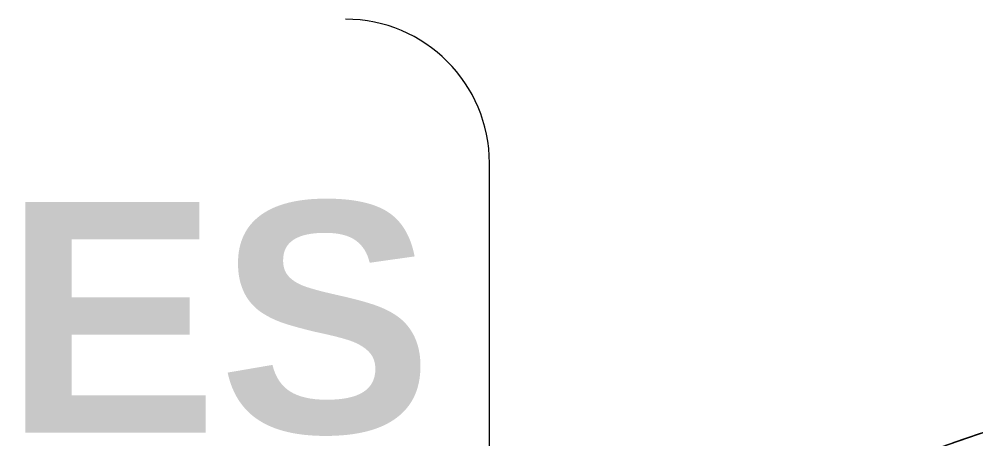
# Model space of a CAD drawing. Header units: metres. Extents: x -2477 to -2300, y 3875 to 4051.
# Drawn here: x -2386.419 to -2383.097, y 3979.218 to 3980.674 of the extents above; entities that cross this region are included whole.
import ezdxf

# ---------------------------------------------------------------- set-up
doc = ezdxf.new("R2010")
doc.units = ezdxf.units.M
doc.linetypes.add('Grid Line', pattern=[0.021, 0.012, -0.003, 0.003, -0.003])
doc.linetypes.add('Overhead', pattern=[0.004, 0.0025, -0.0015])
for name, color, linetype, lineweight in [('A-DETL', 90, 'Continuous', 13), ('A-FLOR', 192, 'Continuous', 5), ('A-FLOR-OVHD', 1, 'Overhead', 5), ('A-WALL', 113, 'Continuous', 5), ('G-ANNO-TEXT', 231, 'Continuous', 5), ('S-GRID', 1, 'Continuous', 5)]:
    doc.layers.add(name, color=color, linetype=linetype, lineweight=lineweight)
doc.styles.add('Arial_B', font='arialbd.ttf', dxfattribs={"height": 0.8})

msp = doc.modelspace()

# ---------------------------------------------------------------- linework, layer by layer
at = {"layer": 'A-DETL', "lineweight": 20}
msp.add_line((-2384.7858, 3979.1739), (-2384.7858, 3980.1739), dxfattribs=at)
msp.add_arc((-2385.2858, 3980.1739), 0.5, 0, 90, dxfattribs=at)
at = {"layer": 'A-FLOR'}
msp.add_line((-2386.372, 3978.1036), (-2373.9952, 3982.3653), dxfattribs=at)
at = {"layer": 'A-FLOR-OVHD'}
msp.add_line((-2446.337, 3957.456), (-2341.0515, 3993.7087), dxfattribs=at)
at = {"layer": 'A-WALL', "color": 250, "lineweight": 13}
msp.add_line((-2381.4931, 3979.7834), (-2386.372, 3978.1035), dxfattribs=at)
at = {"layer": 'S-GRID', "linetype": 'Grid Line'}
msp.add_line((-2337.6975, 3994.8642), (-2467.1847, 3950.2771), dxfattribs=at)

# ---------------------------------------------------------------- texts
at = {"layer": 'G-ANNO-TEXT', "color": 7, "lineweight": 13, "insert": (-2391.0661, 3980.0393), "char_height": 0.8, "width": 7.407592, "attachment_point": 1, "style": 'Arial_B'}
msp.add_mtext('AMENITIES', dxfattribs=at)

doc.saveas('drawing.dxf')
